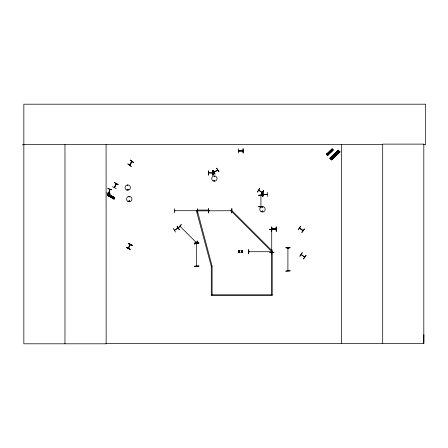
<?xml version="1.0" encoding="UTF-8"?>
<svg xmlns="http://www.w3.org/2000/svg" width="448" height="448" viewBox="0 0 448 448"><rect width="100%" height="100%" fill="white"/><g stroke="black" fill="none" stroke-linecap="round" stroke-linejoin="round"><path stroke-width="0.67" d="M423.506 144.586L425.6 144.586L425.6 104.194L23.845 104.194L23.845 343.806L106.154 343.806L106.098 343.336L423.814 343.336L423.875 334.673M108.634 193.368L109.861 189.398M262.248 192.422L258.653 190.182L262.069 192.539M180.298 226.481L180.085 226.268M179.889 226.346L180.281 226.492M195.866 242.116L196.202 242.446M129.522 165.004L132.042 161.532L129.713 165.021M196.622 243.253L196.638 266.062M196.627 265.658L196.666 266.045M196.857 266.045L196.829 265.67M271.914 252.218L271.891 251.843L271.32 251.899M288.103 248.321L287.907 247.934M128.083 189.689C127.288 188.087 127.316 191.094 128.083 189.493M129.018 196.784L129.45 196.963L129.063 196.739M129.528 201.141C129.035 200.015 128.845 202.042 129.5 201.068M129.646 201.174C128.307 199.528 129.119 202.294 129.438 201.404M213.965 180.477C214.682 181.966 214.9 179.452 214.032 180.393M214.642 180.662C214.127 179.614 214.01 181.39 214.586 180.712M262.27 207.038L262.696 207.217L262.31 206.993M262.214 211.249C262.802 212.386 262.763 210.274 262.248 211.389M262.881 211.322C261.699 212.671 262.483 209.748 262.853 211.529M299.555 228.166L302.904 230.67M302.574 230.434L303.05 230.546M304.584 257.152L301.174 254.582L304.707 256.967M217.375 170.442L217.616 170.005L214.082 172.323M174.462 230.205L178.069 227.998M288.081 248.321L288.075 248.024M288.075 270.771L288.053 270.43M114.346 187.482L116.133 183.652L114.475 187.606M114.688 187.208L114.335 187.544M116.11 184.173L116.054 183.719M128.307 248.332L128.621 248.007M130.071 244.978L130.105 244.446M130.239 244.608L128.442 248.394M108.92 193.413L109.928 189.319M106.624 192.892L110.762 193.99M260.915 206.713L260.943 195.468M130.284 244.53L128.302 248.237M132.02 161.627L129.69 165.049M114.531 187.533L116.312 183.736M118.143 184.582L114.358 182.571L118.171 184.531M128.229 243.583L132.115 245.375M128.324 248.293L130.066 244.49M108.808 193.362L109.838 189.358M197.445 210.862L196.498 211.109L211.271 266.252L211.271 295.63L272.216 295.63L272.216 251.261L271.387 251.261L231.017 210.896L231.605 210.308L271.975 250.673L271.387 251.261L271.387 294.801M262.987 194.365L267.26 194.314M271.88 229.006L276.164 229.141L271.891 229.18M208.533 172.872L212.817 173.023M107.968 195.597L108.657 194.348M108.427 195.854L109.116 194.606M109.11 196.235L109.805 194.986M109.721 196.571L110.415 195.322M110.41 196.952L111.098 195.703M113.355 198.587L114.044 197.338M113.434 198.901L114.352 197.238M114.078 198.044L114.257 198.173M113.994 199.063L114.789 197.618L108.018 193.872L107.229 195.317L113.994 199.058M330.977 159.023L330.736 158.805L330.988 158.984L331.122 158.525M257.421 192.024L259.655 188.373M263.525 190.781L261.078 194.303L263.542 190.792M261.106 194.32L263.368 190.68M129.55 164.965L131.908 161.448M131.23 166.432L127.792 163.878L131.242 166.415M301.773 232.383L304.326 228.945M301.918 232.49L304.455 229.04M299.897 256.183L302.305 252.638L299.942 256.217M303.43 258.804L305.984 255.371M303.57 258.91L306.107 255.461M127.506 189.386C127.366 190.607 128.542 188.95 127.49 189.465M174.518 210.711L197.445 210.711M174.938 210.694L174.608 210.666M196.969 210.717L197.434 210.689L197.025 210.7M231.252 210.672L231.594 210.711L197.299 210.896L197.299 210.062L208.718 210.062L208.802 210.885M208.757 210.711L209.098 210.689M248.78 251.709L271.662 251.709L271.32 251.664M249.172 251.899L248.808 251.675M239.064 150.987L238.689 150.769L242.956 150.791M242.934 150.97L238.689 150.965L242.962 150.987M195.944 242.161L196.017 242.508M197.652 240.979L194.69 244.065M194.802 244.177L197.809 241.13M326.542 154.336L332.136 148.999M326.62 154.414L332.192 149.055M326.659 154.459L332.276 149.145M332.332 149.201L326.743 154.543L332.405 149.274M326.889 154.689L327.186 155.002M327.286 155.103L332.864 149.75M327.337 155.159L332.948 149.834M327.415 155.243L332.987 149.884M327.454 155.282L333.054 149.951M327.527 155.361L333.116 150.018M338.29 150.136L329.907 158.144L331.61 159.919L340.004 151.922L338.29 150.136L329.935 158.178M329.997 158.245L338.408 150.259M330.092 158.34L338.486 150.343M330.131 158.379L338.582 150.438M330.686 157.976L338.615 150.478M338.682 150.545L330.299 158.558L338.71 150.573M330.411 158.676L338.811 150.679M330.534 158.788L330.982 159.264M331.587 158.906L339.489 151.379L331.621 158.945M331.195 159.482L339.618 151.514M331.318 159.611L339.685 151.581M331.38 159.678L339.78 151.687L331.419 159.718M331.498 159.802L339.903 151.816M331.604 159.914L339.97 151.883M214.525 172.082L213.982 172.183M214.038 172.099L217.616 170.005M127.596 185.164L127.77 185.595L127.708 185.13M214.48 176.568L214.301 176.137L214.418 176.568M217.756 170.15L214.116 172.295M212.716 170.531L214.934 174.194M216.597 168.213L218.999 171.763L216.619 168.196M177.055 226.195L179.362 229.813L177.083 226.178M175.42 232.025L173.27 228.318M178.147 228.138L174.49 230.227M271.723 229.382L271.723 252.263M248.797 251.877L249.211 251.664M299.611 228.021L299.802 228.402M109.721 189.762L109.861 189.801M209.098 210.885L208.757 210.862M276.136 229.163L269.657 229.393L273.935 229.13M249.166 251.877L248.825 251.709L249.211 251.703M179.99 226.24L196.174 242.418M267.254 192.27L267.316 196.554M208.46 208.65L208.51 212.929M174.95 210.862L174.518 210.862M197.014 210.862L197.4 210.862L212.078 266.039L211.271 266.252L212.106 266.252L212.106 294.801M231.207 210.862L231.594 210.862M174.535 212.929L174.446 208.65M197.456 212.929L197.462 208.645M271.863 226.94L271.673 231.224L271.835 226.94M271.925 229.006L276.147 228.956M269.657 229.337L273.935 229.309M276.41 231.196L276.147 226.912L276.394 231.196M194.6 243.118L198.884 243.118M285.835 247.71L290.119 247.705M285.841 247.89L290.119 247.862M248.769 249.642L248.556 253.921L248.741 249.642M273.941 252.51L269.657 252.319L273.941 252.532M271.729 253.921L271.908 249.637M194.6 266.129L198.884 266.134M258.703 195.25L262.982 195.255M258.703 206.758L262.982 206.746L258.703 206.741L261.761 206.853M22.4 144.754L23.845 144.749M23.845 144.586L382.693 144.586M243.197 148.725L243.174 153.009M242.9 150.774L242.525 150.942M238.678 153.009L238.616 148.725M208.578 172.872L212.772 172.872M208.533 175.09L208.298 170.806L208.477 175.09M211.271 294.801L272.216 294.801M263.374 194.342L267.277 194.572L263.004 194.538M109.978 189.33L108.965 193.424M112.448 186.704L116.256 188.67M128.318 243.382L132.205 245.179M126.409 247.52L130.295 249.318M107.968 193.967L114.733 197.714L107.929 194.034M107.884 194.113L114.677 197.814M107.839 194.197L114.632 197.893M107.794 194.275L114.587 197.971M107.778 194.309L114.548 198.05M114.492 198.15L114.279 198.531M107.453 194.908L114.234 198.632M107.425 194.964L114.173 198.738M107.335 195.121L114.128 198.822M107.318 195.149L114.094 198.873M107.279 195.216L114.038 198.979M259.706 188.406L257.443 192.041M130.222 160.244L133.778 162.63M303.033 230.513L299.645 228.043L302.932 230.731M287.907 248.41L287.907 247.979L287.907 270.816L287.902 270.43M180.023 226.268L180.337 226.548M337.557 151.071L339.03 152.617M336.986 151.609L338.464 153.16M336.134 152.421L337.613 153.972M335.378 153.143L336.851 154.694M331.57 149.537L332.556 150.573M331.19 149.901L332.175 150.937M334.522 153.955L336 155.506M330.624 150.444L331.61 151.474M330.114 150.92L331.1 151.956M329.549 151.463L330.534 152.499M330.87 157.438L332.349 158.99M327.113 153.787L328.098 154.823M330.378 157.416L332.349 159.482M326.743 153.81L328.104 155.148M330.316 157.478L332.282 159.544M212.873 170.442L215.068 174.115M276.209 226.912L276.203 231.196M271.751 249.637L271.762 251.474M262.948 192.298L262.942 196.582M208.639 208.65L208.667 212.929M423.814 343.336L423.814 144.122L382.693 144.122L382.693 343.336M341.566 144.586L341.566 343.806M243.018 148.725L243.018 153.009M213.035 170.806L213.035 175.09M212.878 170.806L212.878 175.09M106.092 144.586L106.154 343.806M64.971 144.586L64.971 343.806M110.102 196.062C110.51 197.266 111.031 195.188 110.102 196.062M330.019 151.62C330.378 152.841 330.982 150.786 330.019 151.62M335.233 154.19C335.77 156.022 336.678 152.942 335.233 154.19M107.755 188.518L111.838 189.818L107.75 188.535M126.431 247.47L130.228 249.463L126.426 247.475M239.714 250.443L239.165 251.334L238.28 250.443L238.98 251.574L238.263 252.706L239.148 251.798L240.044 252.706L239.333 251.558L240.038 250.443L239.714 250.443M242.491 250.443L241.942 251.334L241.058 250.443L241.758 251.574L241.041 252.706L241.926 251.798L242.822 252.706L242.11 251.558L242.822 250.443L242.491 250.443M130.323 160.098L133.75 162.68L130.323 160.098M300.647 226.218L298.29 229.796L300.647 226.218M181.278 224.599L178.438 227.814L181.278 224.599M332.063 148.915L326.469 154.258L327.606 155.445L333.183 150.08L332.063 148.915M262.976 192.298L262.763 196.582L262.965 192.298M231.862 208.645L231.65 212.929L231.862 208.645M198.878 242.934L194.6 243.18L198.878 242.911M198.884 266.073L194.6 266.342L198.884 266.073M290.119 270.844L285.841 271.113L290.119 270.844M262.982 195.16L258.703 195.283L262.982 195.149M213.052 170.806L212.828 175.09L213.052 170.806M132.138 245.325L128.251 243.527L132.126 245.347M126.375 189.902A2.671 2.671 0 0 0 130.379 187.589A2.671 2.671 0 0 0 126.375 185.276A2.671 2.671 0 0 0 126.375 189.902M127.893 201.41A2.71 2.71 0 0 0 131.953 199.069A2.71 2.71 0 0 0 127.893 196.722A2.71 2.71 0 0 0 127.893 201.41M213.03 180.891A2.666 2.666 0 0 0 217.028 178.584A2.666 2.666 0 0 0 213.03 176.277A2.666 2.666 0 0 0 213.03 180.891M261.139 211.669A2.71 2.71 0 0 0 265.205 209.322A2.71 2.71 0 0 0 261.139 206.976A2.71 2.71 0 0 0 261.139 211.669"/></g></svg>
